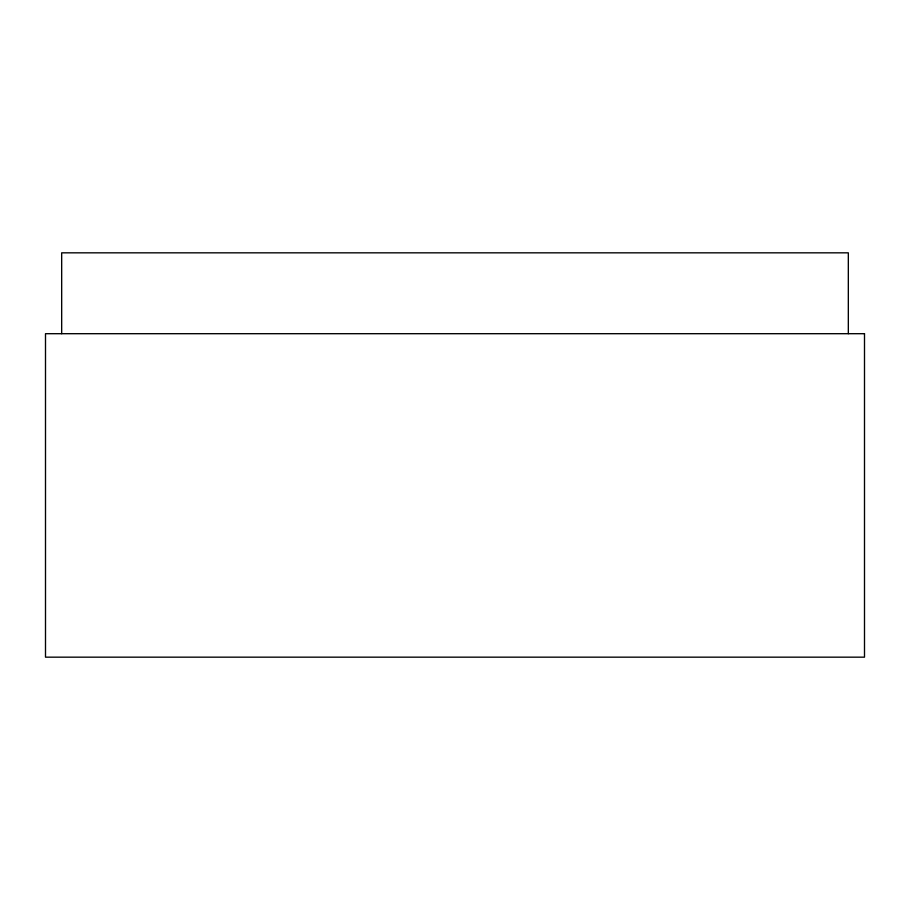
<?xml version="1.0" encoding="UTF-8"?>
<svg xmlns="http://www.w3.org/2000/svg" width="910" height="910" viewBox="0 0 910 910"><rect width="100%" height="100%" fill="white"/><g stroke="black" fill="none" stroke-linecap="round" stroke-linejoin="round"><path stroke-width="1.36" d="M848.325 333.697L848.325 252.832L61.675 252.832L61.675 333.697M864.5 333.697L45.5 333.697L45.5 657.168L864.5 657.168L864.5 333.697"/></g></svg>
